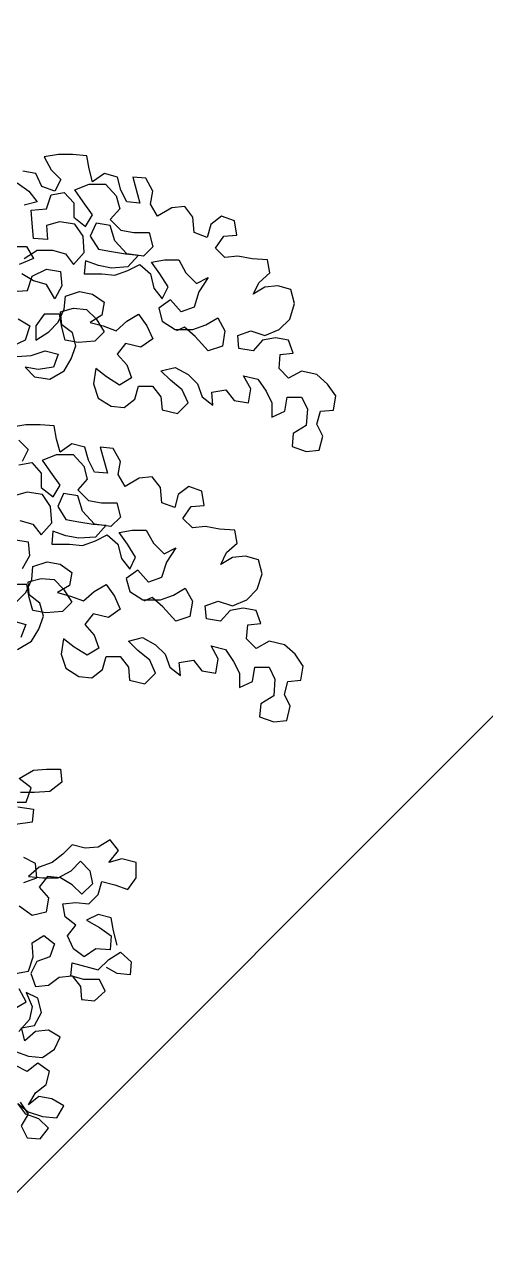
# Model space of a CAD drawing. Header units: inches. Extents: x 350994 to 353538, y 1581369 to 1583842.
# Drawn here: x 351520.222 to 351520.858, y 1583423.904 to 1583425.577 of the extents above; entities that cross this region are included whole.
import ezdxf

# ---------------------------------------------------------------- set-up
doc = ezdxf.new("R2010")
doc.units = ezdxf.units.IN
doc.header["$MEASUREMENT"] = 0
doc.linetypes.add('1', pattern=[0])
doc.layers.add('FOREST', color=96, linetype='Continuous')
doc.layers.add('TREE', color=81, linetype='1')

# ---------------------------------------------------------------- blocks, each defined once
blk = doc.blocks.new('TREE_4')
at = {"color": 94}
for points in [[(1780.1, 6695.5), (1809, 6678.2), (1797.4, 6643.5), (1768.5, 6629.1)], [(1777.1, 6603), (1811.8, 6605.9), (1846.5, 6617.4), (1878.3, 6608.7), (1866.7, 6576.9), (1829.1, 6571.2), (1797.3, 6577), (1820.4, 6553.8), (1858, 6548), (1892.7, 6568.2), (1910.1, 6597.1), (1921.7, 6628.9), (1913.1, 6660.7), (1887.1, 6681), (1884.2, 6712.8), (1916, 6721.4), (1947.8, 6718.5), (1970.9, 6695.4), (1991.1, 6663.5), (1968, 6640.4), (1927.5, 6637.6), (1895.7, 6643.4), (1887, 6675.2), (1881.3, 6707), (1843.7, 6707), (1823.4, 6678.2), (1823.4, 6643.5), (1855.2, 6663.7), (1878.4, 6686.8), (1892.9, 6718.6), (1895.8, 6750.4), (1930.5, 6761.9), (1962.3, 6756.1), (1991.2, 6735.8), (1985.4, 6704), (1956.4, 6686.7), (1988.2, 6678), (2020, 6666.4), (2046.1, 6689.5), (2075, 6706.8), (2095.2, 6677.9), (2109.7, 6646.1), (2080.7, 6625.9), (2043.1, 6634.6), (2022.9, 6608.6), (2046, 6582.5), (2057.5, 6550.7), (2028.6, 6533.4), (1996.8, 6553.7), (1970.8, 6573.9), (1965, 6536.4), (1976.5, 6501.6), (2008.3, 6481.4), (2040.1, 6478.5), (2066.1, 6498.7), (2074.8, 6530.5), (2109.5, 6530.4), (2129.8, 6504.4), (2132.6, 6472.6), (2170.2, 6463.9), (2196.2, 6489.9), (2181.8, 6521.7), (2152.9, 6544.9), (2129.8, 6568), (2164.5, 6576.6), (2196.3, 6559.3), (2219.4, 6536.1), (2231, 6504.3), (2257, 6484), (2254.1, 6515.8), (2288.8, 6521.6), (2309, 6495.6), (2343.7, 6489.7), (2349.5, 6524.4), (2332.2, 6556.3), (2366.9, 6547.5), (2387.1, 6518.6), (2401.5, 6489.7), (2401.5, 6455), (2433.3, 6469.4), (2439.1, 6504.1), (2473.8, 6504.1), (2488.3, 6475.2), (2485.3, 6434.7), (2453.5, 6414.5), (2450.6, 6382.7), (2485.3, 6371.1), (2517.1, 6373.9), (2525.8, 6408.6), (2511.4, 6437.5), (2520.1, 6469.3), (2551.9, 6472.2), (2557.7, 6506.9), (2537.5, 6535.8), (2511.5, 6559), (2473.9, 6567.7), (2442.1, 6550.4), (2419, 6573.5), (2421.9, 6608.2), (2453.7, 6611.1), (2442.1, 6642.9), (2410.3, 6648.7), (2378.5, 6643), (2355.4, 6617), (2320.7, 6622.8), (2317.8, 6654.6), (2349.6, 6666.1), (2384.3, 6654.5), (2419, 6668.9), (2445.1, 6694.9), (2456.7, 6732.5), (2448, 6767.2), (2416.2, 6775.9), (2384.4, 6773.1), (2355.5, 6755.7), (2370, 6784.6), (2396, 6807.7), (2390.3, 6839.5), (2352.7, 6842.5), (2318, 6848.3), (2286.2, 6845.4), (2263.1, 6868.6), (2283.4, 6897.5), (2315.2, 6900.3), (2309.4, 6935), (2277.6, 6946.6), (2251.6, 6926.4), (2242.9, 6894.6), (2211.1, 6906.2), (2208.2, 6943.8), (2188, 6969.8), (2156.2, 6967), (2121.5, 6946.8), (2104.2, 6975.7), (2110, 7007.5), (2092.7, 7039.3), (2060.9, 7042.2), (2078.2, 6978.6), (2046.3, 6981.5), (2031.9, 7010.5), (2023.3, 7042.3), (1991.5, 7051), (1962.5, 7030.8), (1953.9, 7062.6), (1948.1, 7094.4), (1913.5, 7097.3), (1878.8, 7097.3), (1844.1, 7091.6), (1861.4, 7059.8), (1884.5, 7036.6), (1870, 7007.7), (1838.2, 7019.3), (1823.8, 7051.1), (1792, 7056.9)], [(1777.5, 7028), (1806.4, 7007.8), (1826.6, 6981.7), (1794.8, 6973.1)], [(1757.1, 6871.9), (1800.5, 6871.9), (1817.8, 6843), (1783.1, 6828.5)], [(1765.7, 6762.1), (1803.3, 6764.9), (1814.9, 6799.6), (1849.6, 6816.9), (1884.3, 6811.1), (1887.1, 6776.4), (1869.8, 6744.6), (1849.6, 6779.3), (1817.8, 6788), (1788.9, 6805.4)], [(1794.7, 6843), (1826.5, 6863.2), (1864.1, 6863.2), (1895.9, 6854.5), (1916.1, 6828.4), (1942.1, 6857.3), (1939.3, 6897.8), (1919.1, 6926.7), (1881.5, 6932.5), (1849.7, 6923.9), (1852.5, 6889.2), (1817.9, 6892.1), (1815, 6929.7), (1812.1, 6961.5), (1849.7, 6964.4), (1861.3, 6999.1), (1893.1, 7004.8), (1916.2, 6978.8), (1916.2, 6944.1), (1945.1, 6920.9), (1962.5, 6949.8), (1939.4, 6981.6), (1919.2, 7010.6), (1953.9, 7025), (1994.3, 7025), (2020.3, 6996), (2029, 6964.2), (2005.8, 6938.2), (2031.8, 6912.2), (2063.6, 6906.3), (2101.2, 6906.3), (2109.9, 6871.6), (2086.7, 6848.5), (2046.2, 6854.3), (2017.3, 6886.2), (2005.8, 6923.7), (1971.1, 6929.6), (1956.6, 6897.8), (1976.9, 6865.9), (2008.7, 6860.1), (2043.3, 6854.3), (2075.1, 6851.4), (2049.1, 6822.5), (2008.6, 6819.7), (1976.8, 6825.5), (1945, 6837.1), (1942.1, 6805.3), (1985.5, 6805.2), (2017.3, 6802.3), (2049.1, 6813.8), (2078, 6828.3), (2104, 6805.1), (2112.7, 6770.4), (2132.9, 6744.4), (2147.4, 6773.3), (2127.1, 6805.1), (2106.9, 6834), (2138.7, 6839.8), (2173.4, 6839.7), (2190.8, 6807.9), (2216.8, 6781.9), (2245.7, 6796.3), (2222.5, 6761.6), (2210.9, 6724.1), (2179.1, 6712.5), (2153.1, 6741.5), (2124.2, 6721.2), (2132.8, 6689.4), (2164.6, 6669.2), (2208, 6669.1), (2239.8, 6680.7), (2268.7, 6698), (2286, 6666.2), (2280.2, 6628.6), (2245.5, 6617.1), (2213.7, 6651.8), (2187.7, 6674.9), (2167.5, 6666.3)], [(1767, 5956.2), (1798.8, 5947.5), (1787.2, 5915.7)], [(1778.5, 5886.8), (1813.3, 5907), (1830.6, 5935.9), (1842.2, 5967.7), (1833.6, 5999.5), (1807.6, 6019.8), (1804.7, 6051.6), (1836.5, 6060.2), (1868.3, 6057.3), (1891.4, 6034.1), (1911.6, 6002.3), (1888.5, 5979.2), (1848, 5976.3), (1816.2, 5982.2), (1807.6, 6014), (1801.8, 6045.8), (1764.2, 6045.8)], [(1775.8, 6002.4), (1798.9, 6025.5), (1813.4, 6057.3), (1816.3, 6089.1), (1851, 6100.7), (1882.8, 6094.9), (1911.7, 6074.6), (1905.9, 6042.8), (1877, 6025.5), (1908.8, 6016.8), (1940.6, 6005.2), (1966.6, 6028.3), (1995.5, 6045.6), (2015.7, 6016.7), (2030.2, 5984.9), (2001.2, 5964.6), (1963.7, 5973.3), (1943.4, 5947.3), (1966.5, 5921.3), (1978, 5889.5), (1949.1, 5872.2), (1917.3, 5892.4), (1891.3, 5912.7), (1885.5, 5875.1), (1897, 5840.4), (1928.8, 5820.1), (1960.6, 5817.2), (1986.7, 5837.4), (1995.4, 5869.2), (2030.1, 5869.2), (2050.3, 5843.2), (2053.1, 5811.4), (2090.7, 5802.6), (2116.8, 5828.6), (2102.3, 5860.5), (2073.4, 5883.6), (2050.3, 5906.8), (2085, 5915.4), (2116.8, 5898), (2139.9, 5874.9), (2151.5, 5843.1), (2177.5, 5822.8), (2174.6, 5854.6), (2209.3, 5860.4), (2229.5, 5834.3), (2264.2, 5828.5), (2270, 5863.2), (2252.7, 5895), (2287.4, 5886.3), (2307.6, 5857.4), (2322, 5828.5), (2322, 5793.8), (2353.8, 5808.2), (2359.6, 5842.9), (2394.3, 5842.8), (2408.8, 5813.9), (2405.8, 5773.4), (2374, 5753.2), (2371.1, 5721.4), (2405.8, 5709.8), (2437.6, 5712.7), (2446.3, 5747.4), (2431.9, 5776.3), (2440.6, 5808.1), (2472.4, 5811), (2478.2, 5845.7), (2458, 5874.6), (2432, 5897.7), (2394.4, 5906.5), (2362.6, 5889.1), (2339.5, 5912.3), (2342.4, 5947), (2374.2, 5949.8), (2362.7, 5981.7), (2330.9, 5987.5), (2299.1, 5981.7), (2275.9, 5955.7), (2241.2, 5961.5), (2238.4, 5993.3), (2270.2, 6004.9), (2304.9, 5993.3), (2339.6, 6007.7), (2365.6, 6033.7), (2377.2, 6071.3), (2368.6, 6106), (2336.8, 6114.7), (2305, 6111.8), (2276, 6094.5), (2290.5, 6123.4), (2316.6, 6146.5), (2310.8, 6178.3), (2273.2, 6181.2), (2238.5, 6187.1), (2206.7, 6184.2), (2183.6, 6207.3), (2203.9, 6236.2), (2235.7, 6239.1), (2229.9, 6273.8), (2198.1, 6285.4), (2172.1, 6265.2), (2163.4, 6233.4), (2131.6, 6245), (2128.7, 6282.6), (2108.5, 6308.6), (2076.7, 6305.7), (2042, 6285.5), (2024.7, 6314.5), (2030.5, 6346.3), (2013.2, 6378.1), (1981.4, 6381), (1998.7, 6317.4), (1966.9, 6320.3), (1952.4, 6349.2), (1943.8, 6381), (1912, 6389.7), (1883.1, 6369.5), (1874.4, 6401.3), (1868.7, 6433.2), (1834, 6436.1), (1799.3, 6436.1), (1764.6, 6430.4)], [(1781.9, 6398.5), (1805, 6375.4), (1790.5, 6346.5)], [(1770.1, 6155.7), (1804.8, 6149.9), (1807.7, 6115.2), (1790.3, 6083.4)], [(1784.6, 6201.9), (1816.4, 6193.2), (1836.6, 6167.2), (1862.7, 6196.1), (1859.8, 6236.6), (1839.6, 6265.5), (1802, 6271.3), (1770.2, 6262.7)], [(1781.8, 6337.8), (1813.7, 6343.6), (1836.8, 6317.5), (1836.7, 6282.8), (1865.6, 6259.7), (1883, 6288.6), (1859.9, 6320.4), (1839.7, 6349.3), (1874.4, 6363.8), (1914.9, 6363.7), (1940.9, 6334.8), (1949.5, 6303), (1926.4, 6277), (1952.3, 6250.9), (1984.1, 6245.1), (2021.7, 6245.1), (2030.4, 6210.4), (2007.2, 6187.3), (1966.8, 6193.1), (1937.9, 6224.9), (1926.3, 6262.5), (1891.6, 6268.3), (1877.2, 6236.5), (1897.4, 6204.7), (1929.2, 6198.9), (1963.9, 6193.1), (1995.7, 6190.2), (1969.6, 6161.3), (1929.1, 6158.4), (1897.3, 6164.2), (1865.5, 6175.8), (1862.6, 6144), (1906, 6144), (1937.8, 6141.1), (1969.6, 6152.6), (1998.5, 6167), (2024.5, 6143.9), (2033.2, 6109.2), (2053.4, 6083.1), (2067.9, 6112), (2047.7, 6143.9), (2027.5, 6172.8), (2059.3, 6178.5), (2094, 6178.5), (2111.3, 6146.7), (2137.3, 6120.6), (2166.2, 6135.1), (2143, 6100.4), (2131.4, 6062.8), (2099.6, 6051.3), (2073.6, 6080.2), (2044.7, 6060), (2053.3, 6028.2), (2085.1, 6007.9), (2128.5, 6007.9), (2160.3, 6019.4), (2189.2, 6036.7), (2206.6, 6004.9), (2200.7, 5967.3), (2166, 5955.8), (2134.3, 5990.5), (2108.3, 6013.7), (2088, 6005)], [(2022.5, 5163.1), (2013.8, 5197.8), (2008.1, 5229.6), (1976.3, 5238.3), (1947.3, 5223.9), (1979.1, 5206.5), (2008, 5186.2), (2005.1, 5151.5), (1970.4, 5154.4), (1941.5, 5134.2), (1915.5, 5154.5), (1901.1, 5186.3), (1921.3, 5212.3), (1895.3, 5232.6), (1889.6, 5264.4), (1921.4, 5267.3), (1953.2, 5264.3), (1976.3, 5287.4), (1985, 5319.2), (2016.8, 5310.5), (2048.6, 5298.9), (2068.9, 5327.8), (2068.9, 5365.4), (2034.2, 5374.1), (2002.4, 5365.5), (2025.6, 5394.4), (2005.4, 5420.4), (1976.4, 5403.1), (1944.6, 5400.2), (1912.8, 5408.9), (1889.7, 5385.8), (1863.6, 5365.6), (1831.8, 5354.1), (1805.8, 5331), (1840.5, 5328), (1878.1, 5328), (1909.9, 5345.3), (1933, 5368.4), (1956.1, 5345.3), (1961.9, 5313.5), (1935.8, 5287.5), (1912.7, 5310.6), (1883.8, 5328), (1852, 5330.9), (1831.8, 5304.9), (1854.9, 5278.9), (1849.1, 5244.2), (1814.4, 5235.5), (1782.6, 5258.7)], [(1794.2, 5316.5), (1826, 5328.1), (1823.1, 5362.8), (1794.3, 5377.2)], [(1765.5, 5513.2), (1800.2, 5513.1), (1811.8, 5547.8), (1782.9, 5571), (1817.6, 5591.2), (1849.4, 5594), (1884.1, 5594), (1886.9, 5562.2), (1858, 5539.1), (1820.4, 5536.2), (1785.7, 5536.3)], [(1779.9, 5501.6), (1817.5, 5495.8), (1814.6, 5464), (1774.1, 5458.2)], [(1785, 4778.7), (1805.2, 4749.8), (1787.9, 4720.9), (1802.3, 4692), (1834.1, 4689.1), (1854.4, 4715.1), (1831.3, 4738.2), (1799.5, 4749.8), (1779.2, 4775.9), (1805.2, 4755.6), (1839.9, 4744), (1874.6, 4741.1), (1892, 4770), (1863.1, 4787.4), (1831.3, 4793.2), (1805.3, 4772.9), (1822.6, 4801.8), (1848.7, 4822.1), (1857.4, 4853.9), (1828.5, 4874.1), (1802.4, 4853.9), (1773.5, 4868.4)], [(1773.6, 4903.1), (1805.4, 4891.5), (1840.1, 4888.6), (1869, 4908.8), (1883.5, 4937.7), (1854.6, 4955.1), (1822.8, 4952.2), (1796.7, 4929.1), (1788.1, 4960.9), (1819.9, 4966.7), (1837.3, 4998.4), (1828.6, 5033.1), (1799.7, 5047.6), (1814.2, 5012.9), (1808.3, 4981.1), (1782.3, 4952.2)], [(1770.8, 5007.2), (1799.7, 5024.5), (1782.4, 5056.3)], [(1773.8, 5093.9), (1805.6, 5099.7), (1817.2, 5134.3), (1814.3, 5169), (1843.2, 5186.4), (1869.2, 5166.1), (1857.6, 5134.3), (1825.8, 5122.8), (1811.3, 5093.9), (1822.9, 5062.1), (1854.7, 5064.9), (1880.7, 5085.1), (1912.5, 5088), (1932.7, 5062), (1935.6, 5030.2), (1967.4, 5027.2), (1993.5, 5050.3), (1979, 5079.3), (1941.4, 5079.3), (1909.6, 5088), (1912.6, 5119.8), (1976.2, 5102.4), (2002.2, 5128.4), (2031.1, 5145.7), (2057.1, 5122.6), (2054.2, 5090.8), (2022.4, 5093.7), (1996.4, 5108.2)]]:
    blk.add_lwpolyline(points, dxfattribs=at)

msp = doc.modelspace()

# ---------------------------------------------------------------- hatches: boundary and pattern name
at = {"layer": 'FOREST', "lineweight": 5}
h = msp.add_hatch(dxfattribs=at)
h.set_pattern_fill('ANSI31', color=96, scale=50, style=0)
h.paths.add_polyline_path([(351604.9274, 1583347.98), (351663.0036, 1583522.9504), (351611.8779, 1583545.3594), (351490.2916, 1583598.0852), (351436.5696, 1583404.4646), (351529.745, 1583373.1705)])
h.paths.add_polyline_path([(351517.5086, 1583480.1397), (351575.3657, 1583480.1397), (351575.3657, 1583465.1397), (351517.5086, 1583465.1397)], flags=24)

# ---------------------------------------------------------------- block references
at = {"layer": 'TREE', "lineweight": 5, "xscale": 0.0005632341344607994, "yscale": 0.0005632341490127146, "zscale": 0.0005632341444477617}
msp.add_blockref('TREE_4', (351519.2109, 1583421.4002), dxfattribs=at)

doc.saveas('drawing.dxf')
